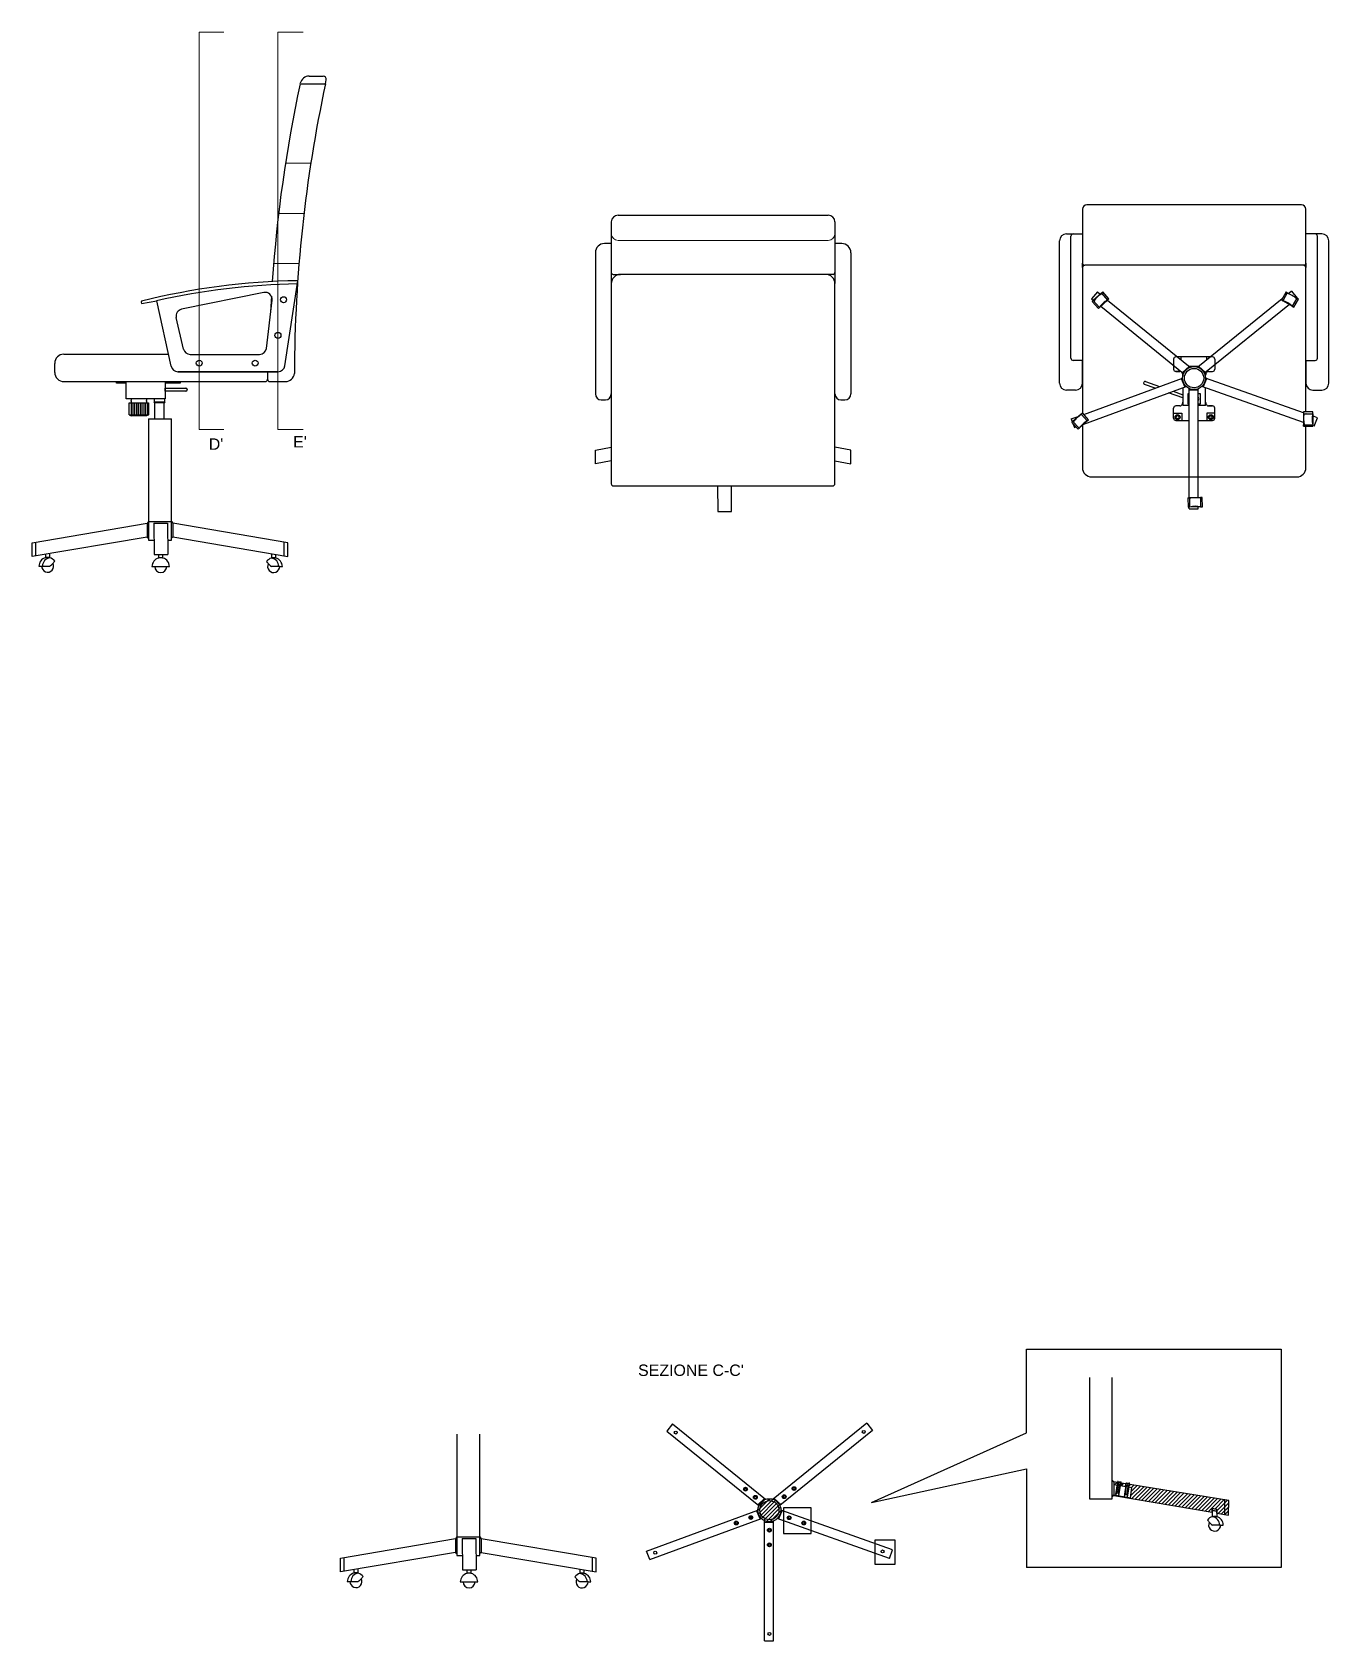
# Model space of a CAD drawing. Header units: millimetres. Extents: x 1843 to 2495, y 965 to 1580.
# Drawn here: x 2152.2 to 2436.3, y 964.6 to 1317.2 of the extents above; entities that cross this region are included whole.
import ezdxf

# ---------------------------------------------------------------- set-up
doc = ezdxf.new("R2010")
doc.units = ezdxf.units.MM
doc.linetypes.add('ACAD_ISO04W100', pattern=[30, 24, -3, 0, -3])
doc.layers.add('DETTAGLI', color=4, linetype='Continuous')
doc.layers.add('sezione', color=1, linetype='Continuous', lineweight=9)
doc.layers.add('tessuto', color=253, linetype='Continuous', lineweight=13)
doc.styles.get("Standard").update_dxf_attribs({"font": 'arial.ttf'})

msp = doc.modelspace()

# ---------------------------------------------------------------- hatches: boundary and pattern name
h = msp.add_hatch()
h.set_pattern_fill('ANSI31', color=256, scale=0.19)
h.paths.add_polyline_path([(2392.73, 998.84), (2392.65, 998.76), (2392.63, 998.63, -0.414214), (2392.6, 998.61), (2392.53, 998.63), (2392.48, 998.31), (2393.19, 998.19), (2392.83, 995.93), (2389.19, 996.55), (2389.19, 996.5), (2388.87, 996.25), (2388.87, 996.15), (2389.19, 996.41), (2410.76, 992.74), (2410.76, 993.13, 0.304606), (2410.76, 993.24), (2410.76, 993.61), (2411.81, 993.43), (2411.81, 993.08, 0.297493), (2411.81, 992.97), (2411.81, 992.56), (2413.57, 992.26), (2413.57, 995.48)])
h.paths.add_polyline_path([(2391.91, 998.72), (2391.84, 998.74, -0.414214), (2391.82, 998.76), (2391.84, 998.89), (2391.78, 998.99), (2390.86, 999.14), (2390.78, 999.07), (2390.71, 998.59), (2391.86, 998.41)])
h.paths.add_polyline_path([(2389.97, 999.19), (2389.92, 999.29), (2389.19, 999.41), (2388.87, 999.8), (2388.87, 999.7), (2389.19, 999.31), (2389.19, 998.84), (2389.9, 998.72)])
h.paths.add_polyline_path([(2414.4, 995.35), (2413.57, 995.48), (2413.57, 992.26), (2414.36, 992.13)])
h = msp.add_hatch()
h.set_pattern_fill('ANSI31', color=256, scale=0.19)
h.paths.add_polyline_path([(2311.2, 993.2, 1), (2316.25, 993.2, 1)])
h.paths.add_polyline_path([(2315.83, 993.2, -1), (2311.62, 993.2, -1)], flags=16)
h = msp.add_hatch()
h.set_pattern_fill('ANSI31', color=256, scale=0.19)
h.paths.add_polyline_path([(2315.83, 993.2, 1), (2311.62, 993.2, 1)])

# ---------------------------------------------------------------- linework, layer by layer
for p, q in [((2210.92, 1305.94), (2210.94, 1306.02)), ((2210.92, 1305.94), (2216.47, 1305.94)), ((2212.89, 1307.6), (2215.93, 1307.6)), ((2216.47, 1305.94), (2216.62, 1306.77)), ((2280.59, 1277.12), (2326.59, 1277.12)), ((2382.32, 1278.4), (2382.32, 1266.62)), ((2430.32, 1279.4), (2383.32, 1279.4)), ((2431.32, 1266.62), (2431.32, 1278.4)), ((2279.09, 1275.62), (2279.09, 1273.07)), ((2328.09, 1275.62), (2328.09, 1273.07)), ((2279.09, 1270.88), (2277.59, 1270.88)), ((2279.09, 1273.07), (2279.09, 1264.53)), ((2279.09, 1270.88), (2279.09, 1262.13)), ((2328.09, 1273.07), (2328.09, 1264.53)), ((2329.58, 1270.88), (2328.09, 1270.88)), ((2328.09, 1270.88), (2328.09, 1262.13)), ((2377.32, 1240.25), (2377.32, 1271.49)), ((2378.82, 1272.99), (2380.32, 1272.99)), ((2379.82, 1245.77), (2379.82, 1272.49)), ((2380.32, 1272.99), (2382.32, 1272.99)), ((2433.32, 1272.99), (2431.32, 1272.99)), ((2434.82, 1272.99), (2433.32, 1272.99)), ((2433.82, 1245.77), (2433.82, 1272.49)), ((2436.32, 1240.25), (2436.32, 1271.49)), ((2275.59, 1268.88), (2275.59, 1237.93)), ((2331.58, 1268.88), (2331.58, 1237.93)), ((2382.32, 1265.62), (2382.32, 1266.62)), ((2382.82, 1266.12), (2382.82, 1266.12)), ((2430.82, 1266.12), (2430.82, 1266.12)), ((2431.32, 1266.62), (2431.32, 1265.62)), ((2207.55, 1244.11), (2210.36, 1262.74)), ((2279.49, 1264.13), (2281.09, 1264.13)), ((2327.69, 1264.13), (2326.09, 1264.13)), ((2202.94, 1260.16), (2184.91, 1256.47)), ((2204.6, 1259.32), (2204.42, 1255.91)), ((2385.6, 1260.31), (2384.34, 1258.76)), ((2386.49, 1260.01), (2384.69, 1258.39)), ((2385.69, 1259.29), (2385.57, 1259.18)), ((2385.6, 1260.31), (2386.24, 1259.79)), ((2386.77, 1260.27), (2386.49, 1260.01)), ((2386.49, 1260.01), (2387.85, 1258.5)), ((2388.13, 1258.76), (2386.77, 1260.27)), ((2426.97, 1260.27), (2425.95, 1258.51)), ((2427.23, 1260.12), (2426.21, 1258.36)), ((2426.97, 1260.27), (2427.23, 1260.12)), ((2429.32, 1258.91), (2427.23, 1260.12)), ((2428.15, 1260.44), (2427.54, 1259.95)), ((2428.15, 1260.44), (2429.41, 1258.89)), ((2176.12, 1257.74), (2179.46, 1258.36)), ((2182.63, 1243.98), (2179.46, 1258.36)), ((2203.49, 1247.91), (2204.73, 1258.51)), ((2384.34, 1258.76), (2384.74, 1258.43)), ((2384.69, 1258.39), (2384.47, 1258.19)), ((2384.47, 1258.19), (2385.84, 1256.68)), ((2384.69, 1258.39), (2386.06, 1256.88)), ((2385.84, 1256.68), (2386.06, 1256.88)), ((2387.85, 1258.5), (2386.06, 1256.88)), ((2386.33, 1257.13), (2404.48, 1242.4)), ((2387.83, 1258.49), (2405.96, 1243.77)), ((2387.85, 1258.5), (2388.13, 1258.76)), ((2426.11, 1258.78), (2407.62, 1243.77)), ((2427.69, 1257.5), (2409.08, 1242.44)), ((2425.95, 1258.51), (2426.21, 1258.36)), ((2428.3, 1257.15), (2426.21, 1258.36)), ((2429.32, 1258.91), (2428.3, 1257.15)), ((2428.3, 1257.15), (2428.62, 1256.96)), ((2428.62, 1256.96), (2429.65, 1258.72)), ((2429.65, 1258.72), (2429.32, 1258.91)), ((2429.41, 1258.89), (2429.39, 1258.87)), ((2185.34, 1247.75), (2183.76, 1254.67)), ((2159.11, 1246.62), (2182.05, 1246.62)), ((2186.81, 1246.59), (2202, 1246.59)), ((2382.32, 1245.27), (2380.32, 1245.27)), ((2382.32, 1240.25), (2382.32, 1245.27)), ((2402.32, 1245.54), (2402.32, 1243.35)), ((2410.82, 1246.04), (2402.82, 1246.04)), ((2403.91, 1246.04), (2403.91, 1245.43)), ((2409.57, 1245.35), (2409.57, 1246.04)), ((2411.32, 1245.54), (2411.32, 1243.35)), ((2431.32, 1245.27), (2431.32, 1240.25)), ((2431.32, 1245.27), (2433.32, 1245.27)), ((2157.11, 1242.62), (2157.11, 1244.62)), ((2206.06, 1242.8), (2184.1, 1242.8)), ((2184.1, 1242.8), (2206.06, 1242.8)), ((2203.75, 1242.8), (2203.75, 1241.13)), ((2402.82, 1242.85), (2403.68, 1242.85)), ((2403.68, 1242.85), (2402.82, 1242.85)), ((2405.71, 1243.97), (2404.23, 1242.6)), ((2404.32, 1242.52), (2404.32, 1241.9)), ((2407.83, 1243.93), (2405.75, 1243.93)), ((2407.87, 1243.97), (2409.33, 1242.65)), ((2409.32, 1241.39), (2409.32, 1242.65)), ((2409.96, 1242.85), (2410.82, 1242.85)), ((2159.11, 1240.62), (2203.25, 1240.63)), ((2170.62, 1240.25), (2170.62, 1240.62)), ((2172.75, 1240.25), (2170.62, 1240.25)), ((2184.58, 1240.25), (2181.3, 1240.25)), ((2181.3, 1239.18), (2185.87, 1239.18)), ((2181.3, 1238.51), (2181.3, 1239.18)), ((2185.87, 1238.51), (2181.3, 1238.51)), ((2184.58, 1240.63), (2184.58, 1240.25)), ((2186.17, 1238.88), (2186.17, 1238.81)), ((2204.25, 1240.63), (2207.67, 1240.63)), ((2380.82, 1238.75), (2378.82, 1238.75)), ((2382.61, 1233.44), (2404.27, 1241.39)), ((2382.65, 1231.32), (2405.04, 1239.54)), ((2395.74, 1240.38), (2395.77, 1240.45)), ((2398.25, 1239.18), (2395.93, 1240)), ((2396.15, 1240.63), (2399.25, 1239.55)), ((2404.32, 1237.05), (2401.21, 1238.14)), ((2402.21, 1238.5), (2404.32, 1237.76)), ((2403.97, 1241.28), (2404.74, 1239.43)), ((2404.32, 1239.28), (2404.32, 1235.38)), ((2405.72, 1215.14), (2405.72, 1239.11)), ((2405.72, 1238.79), (2407.72, 1238.79)), ((2407.72, 1215.2), (2407.72, 1239.05)), ((2430.76, 1231.67), (2408.51, 1239.55)), ((2408.82, 1239.44), (2409.61, 1241.28)), ((2430.77, 1233.79), (2409.31, 1241.39)), ((2409.32, 1235.38), (2409.32, 1239.27)), ((2432.82, 1238.75), (2434.82, 1238.75)), ((2173.43, 1235.94), (2177.67, 1235.94)), ((2173.83, 1235.94), (2173.83, 1233.33)), ((2174.23, 1235.94), (2174.23, 1233.33)), ((2174.63, 1235.94), (2174.63, 1233.33)), ((2175.03, 1235.94), (2175.03, 1233.33)), ((2175.43, 1235.94), (2175.43, 1233.33)), ((2175.83, 1235.94), (2175.83, 1233.33)), ((2176.23, 1235.94), (2176.23, 1233.33)), ((2176.63, 1235.94), (2176.63, 1233.33)), ((2177.03, 1235.94), (2177.03, 1233.33)), ((2177.43, 1235.94), (2177.43, 1233.33)), ((2179.08, 1235.99), (2178.93, 1236.16)), ((2179.08, 1232.47), (2179.08, 1235.99)), ((2181.08, 1235.99), (2179.08, 1235.99)), ((2181.23, 1236.16), (2181.08, 1235.99)), ((2181.08, 1232.47), (2181.08, 1235.99)), ((2276.89, 1236.63), (2277.79, 1236.63)), ((2329.39, 1236.63), (2330.28, 1236.63)), ((2402.32, 1232.6), (2402.32, 1234.79)), ((2403.68, 1235.29), (2402.82, 1235.29)), ((2405.72, 1235.38), (2404.32, 1235.38)), ((2409.32, 1235.38), (2407.72, 1235.38)), ((2410.82, 1235.29), (2409.96, 1235.29)), ((2409.96, 1235.29), (2410.82, 1235.29)), ((2411.32, 1232.6), (2411.32, 1234.79)), ((2173.43, 1233.33), (2177.67, 1233.33)), ((2173.43, 1233.33), (2173.85, 1233.1)), ((2177.67, 1233.33), (2177.24, 1233.1)), ((2177.67, 1232.47), (2177.67, 1205.87)), ((2177.67, 1232.47), (2182.67, 1232.47)), ((2182.67, 1205.87), (2182.67, 1232.47)), ((2379.87, 1232.43), (2381.58, 1233.06)), ((2379.87, 1232.43), (2380.11, 1231.77)), ((2380.02, 1231.69), (2380.24, 1231.89)), ((2380.02, 1231.69), (2381.38, 1230.18)), ((2382.03, 1233.51), (2380.24, 1231.89)), ((2380.24, 1231.89), (2381.6, 1230.38)), ((2380.24, 1231.44), (2380.56, 1230.55)), ((2383.4, 1232), (2381.6, 1230.38)), ((2382.31, 1233.76), (2382.03, 1233.51)), ((2382.03, 1233.51), (2383.4, 1232)), ((2383.68, 1232.25), (2382.31, 1233.76)), ((2383.4, 1232), (2383.68, 1232.25)), ((2402.34, 1233.69), (2404.09, 1233.69)), ((2402.82, 1232.1), (2405.72, 1232.1)), ((2404.09, 1233.69), (2404.09, 1232.1)), ((2407.72, 1232.1), (2410.82, 1232.1)), ((2411.31, 1233.69), (2409.56, 1233.69)), ((2409.56, 1233.69), (2409.56, 1232.1)), ((2430.77, 1233.59), (2430.76, 1231.17)), ((2430.76, 1231.17), (2432.8, 1231.17)), ((2430.76, 1230.87), (2430.76, 1231.17)), ((2430.76, 1230.87), (2432.8, 1230.87)), ((2430.77, 1233.97), (2430.77, 1233.59)), ((2432.8, 1233.97), (2430.77, 1233.97)), ((2430.77, 1233.59), (2432.8, 1233.59)), ((2431.33, 1233.59), (2431.32, 1233.59)), ((2433.81, 1232.71), (2432.71, 1233.1)), ((2432.8, 1233.59), (2432.8, 1233.97)), ((2432.8, 1233.59), (2432.8, 1231.17)), ((2432.8, 1230.87), (2432.8, 1231.17)), ((2433.14, 1230.83), (2432.8, 1230.95)), ((2433.14, 1230.83), (2433.81, 1232.71)), ((2380.56, 1230.55), (2380.92, 1230.69)), ((2381.38, 1230.18), (2381.6, 1230.38)), ((2302.36, 1217.74), (2302.41, 1212.12)), ((2305.42, 1212.12), (2305.42, 1217.74)), ((2405.46, 1215.13), (2405.76, 1215.14)), ((2405.46, 1215.13), (2405.51, 1213.1)), ((2408.17, 1215.21), (2405.76, 1215.14)), ((2405.76, 1215.14), (2405.81, 1213.11)), ((2408.55, 1215.22), (2408.17, 1215.21)), ((2408.17, 1215.21), (2408.23, 1213.17)), ((2408.61, 1213.18), (2408.55, 1215.22)), ((2177.67, 1209.94), (2177.34, 1209.55)), ((2177.67, 1209.94), (2182.67, 1209.95)), ((2182.67, 1209.95), (2183, 1209.56)), ((2302.41, 1212.12), (2305.42, 1212.12)), ((2405.51, 1213.1), (2405.81, 1213.11)), ((2405.72, 1212.75), (2405.72, 1213.1)), ((2405.72, 1212.75), (2407.72, 1212.75)), ((2408.23, 1213.17), (2405.81, 1213.11)), ((2407.72, 1212.75), (2407.72, 1213.16)), ((2408.23, 1213.17), (2408.61, 1213.18)), ((2177.34, 1209.55), (2177.34, 1206.55)), ((2177.34, 1206.55), (2177.67, 1206.29)), ((2178.84, 1209.62), (2178.9, 1202.72)), ((2178.84, 1209.62), (2181.84, 1209.62)), ((2181.84, 1209.62), (2181.9, 1202.72)), ((2183, 1206.56), (2182.67, 1206.31)), ((2183, 1209.56), (2183, 1206.56)), ((2152.96, 1202.42), (2152.96, 1205.42)), ((2152.96, 1202.42), (2152.96, 1205.42)), ((2155.06, 1202.77), (2155.06, 1202.01)), ((2156.05, 1202.01), (2156.05, 1202.94)), ((2177.67, 1205.87), (2178.87, 1205.87)), ((2178.9, 1202.72), (2181.9, 1202.72)), ((2179.84, 1202.72), (2179.84, 1201.93)), ((2180.83, 1201.93), (2180.83, 1202.72)), ((2181.87, 1205.87), (2182.67, 1205.87)), ((2204.59, 1202.89), (2204.59, 1201.93)), ((2205.58, 1201.93), (2205.58, 1202.72)), ((2207.38, 1202.42), (2207.38, 1205.42)), ((2207.38, 1202.42), (2207.38, 1205.42)), ((2153.65, 1200.16), (2154.24, 1200.16)), ((2154.24, 1200.16), (2156.04, 1200.16)), ((2178.42, 1200.09), (2179.02, 1200.09)), ((2179.02, 1200.09), (2181.65, 1200.09)), ((2181.65, 1200.09), (2182.25, 1200.09)), ((2206.41, 1200.09), (2204.61, 1200.09)), ((2206.41, 1200.09), (2207, 1200.09)), ((2383.87, 1022.31), (2383.87, 995.71)), ((2388.87, 995.71), (2388.87, 1022.31)), ((2335.09, 1012.25), (2314.56, 995.58)), ((2335.09, 1012.25), (2336.35, 1010.7)), ((2245.25, 1009.86), (2245.25, 983.26)), ((2250.25, 983.26), (2250.25, 1009.86)), ((2292.53, 1012.11), (2291.27, 1010.56)), ((2291.27, 1010.56), (2311.41, 994.2)), ((2292.53, 1012.11), (2312.89, 995.58)), ((2336.35, 1010.7), (2316.02, 994.25)), ((2388.87, 999.8), (2389.19, 999.41)), ((2388.87, 999.7), (2389.19, 999.31)), ((2389.19, 999.31), (2389.19, 996.5)), ((2389.19, 998.84), (2390, 998.71)), ((2390, 998.71), (2389.64, 996.47)), ((2389.99, 999.28), (2389.9, 998.72)), ((2389.92, 999.29), (2389.97, 999.19)), ((2390.12, 999.49), (2390.73, 999.39)), ((2390.62, 998.61), (2390.26, 996.37)), ((2390.62, 998.61), (2391.86, 998.41)), ((2390.79, 999.15), (2390.71, 998.59)), ((2390.86, 999.14), (2390.78, 999.07)), ((2391.86, 998.41), (2391.5, 996.16)), ((2391.78, 998.99), (2391.84, 998.89)), ((2391.99, 999.2), (2392.6, 999.1)), ((2392.48, 998.31), (2392.12, 996.05)), ((2392.48, 998.31), (2393.19, 998.19)), ((2392.73, 998.84), (2392.65, 998.76)), ((2414.4, 995.35), (2392.73, 998.84)), ((2392.83, 995.93), (2393.19, 998.19)), ((2312.64, 995.78), (2311.16, 994.4)), ((2314.81, 995.78), (2316.26, 994.45)), ((2383.87, 995.71), (2388.87, 995.71)), ((2389.19, 996.5), (2388.87, 996.25)), ((2389.19, 996.41), (2388.87, 996.15)), ((2389.19, 996.41), (2410.76, 992.74)), ((2389.2, 996.55), (2392.83, 995.93)), ((2413.57, 992.26), (2413.57, 995.48)), ((2414.36, 992.13), (2414.4, 995.35)), ((2286.81, 984.24), (2311.2, 993.2)), ((2287.5, 982.36), (2311.98, 991.35)), ((2310.9, 993.09), (2311.68, 991.24)), ((2340.08, 982.63), (2315.45, 991.36)), ((2315.75, 991.25), (2316.55, 993.09)), ((2340.74, 984.52), (2316.25, 993.2)), ((2410.76, 993.61), (2411.81, 993.43)), ((2410.76, 993.24), (2410.76, 993.61)), ((2410.76, 992.74), (2410.76, 993.13)), ((2410.79, 993.58), (2410.79, 993.26)), ((2410.79, 993.58), (2411.78, 993.41)), ((2410.79, 993.11), (2410.79, 991.77)), ((2410.82, 993.23), (2411.74, 993.08)), ((2410.83, 993.14), (2411.75, 992.99)), ((2411.78, 993.11), (2411.78, 993.41)), ((2411.78, 992.96), (2411.78, 991.77)), ((2411.81, 993.08), (2411.81, 993.43)), ((2411.81, 992.56), (2411.81, 992.97)), ((2411.81, 992.56), (2414.36, 992.13)), ((2312.65, 964.56), (2312.65, 990.91)), ((2312.65, 990.59), (2314.65, 990.59)), ((2314.65, 964.56), (2314.65, 990.85)), ((2412.6, 989.93), (2410.81, 989.93)), ((2412.6, 989.93), (2413.2, 989.93)), ((2245.25, 987.33), (2244.92, 986.94)), ((2244.92, 986.94), (2244.92, 983.94)), ((2245.25, 987.33), (2250.25, 987.34)), ((2246.41, 987.01), (2246.48, 980.11)), ((2246.41, 987.01), (2249.41, 987.01)), ((2249.41, 987.01), (2249.48, 980.11)), ((2250.25, 987.34), (2250.57, 986.95)), ((2250.57, 986.95), (2250.57, 983.95)), ((2287.5, 982.36), (2286.81, 984.24)), ((2340.08, 982.63), (2340.74, 984.52)), ((2220.54, 979.81), (2220.54, 982.81)), ((2220.54, 979.81), (2220.54, 982.81)), ((2244.92, 983.94), (2245.25, 983.68)), ((2245.25, 983.26), (2246.45, 983.26)), ((2249.45, 983.26), (2250.25, 983.26)), ((2250.57, 983.95), (2250.25, 983.7)), ((2274.95, 979.81), (2274.95, 982.81)), ((2274.95, 979.81), (2274.95, 982.81)), ((2221.22, 977.55), (2221.82, 977.55)), ((2221.82, 977.55), (2223.61, 977.55)), ((2222.64, 980.17), (2222.64, 979.4)), ((2223.63, 979.4), (2223.63, 980.33)), ((2246, 977.48), (2246.59, 977.48)), ((2246.48, 980.11), (2249.48, 980.11)), ((2246.59, 977.48), (2249.23, 977.48)), ((2247.42, 980.11), (2247.42, 979.32)), ((2248.41, 979.32), (2248.41, 980.11)), ((2249.23, 977.48), (2249.82, 977.48)), ((2272.17, 980.28), (2272.17, 979.32)), ((2273.98, 977.48), (2272.19, 977.48)), ((2273.16, 979.32), (2273.16, 980.11)), ((2273.98, 977.48), (2274.58, 977.48)), ((2312.65, 964.56), (2314.65, 964.56))]:
    msp.add_line(p, q)
at = {"color": 0, "linetype": 'Continuous'}
for p, q in [((2389.68, 996.71), (2390, 998.71)), ((2389.72, 997.02), (2390.04, 999.02)), ((2389.95, 999.06), (2390.01, 999.44)), ((2389.97, 999.03), (2390.73, 998.91)), ((2390.63, 998.67), (2390.01, 998.77)), ((2390.04, 999.46), (2390.8, 999.33)), ((2390.35, 996.92), (2390.67, 998.92)), ((2390.81, 999.33), (2390.74, 999.39)), ((2390.76, 998.93), (2390.82, 999.31)), ((2391.59, 996.73), (2391.91, 998.72)), ((2391.82, 998.76), (2391.88, 999.14)), ((2391.84, 998.74), (2392.6, 998.61)), ((2392.49, 998.38), (2391.87, 998.48)), ((2391.91, 999.16), (2392.67, 999.04)), ((2392.21, 996.63), (2392.53, 998.63)), ((2392.67, 999.04), (2392.61, 999.09)), ((2392.63, 998.63), (2392.69, 999.01)), ((2390.35, 996.92), (2389.72, 997.02)), ((2389.85, 996.9), (2389.72, 997.02)), ((2390.19, 996.84), (2389.85, 996.9)), ((2390.19, 996.84), (2390.35, 996.92)), ((2392.21, 996.63), (2391.59, 996.73)), ((2391.72, 996.6), (2391.59, 996.73)), ((2392.06, 996.55), (2391.72, 996.6)), ((2392.06, 996.55), (2392.21, 996.63))]:
    msp.add_line(p, q, dxfattribs=at)
at = {"color": 0}
for p, q in [((2389.85, 996.9), (2390.15, 998.75)), ((2390.21, 999.48), (2390.17, 999.24)), ((2390.17, 999.24), (2390.61, 999.17)), ((2390.19, 996.84), (2390.48, 998.69)), ((2390.32, 999.46), (2390.28, 999.22)), ((2390.53, 999.42), (2390.5, 999.19)), ((2390.64, 999.41), (2390.61, 999.17)), ((2391.72, 996.6), (2392.01, 998.45)), ((2392.08, 999.18), (2392.04, 998.95)), ((2392.04, 998.95), (2392.47, 998.88)), ((2392.06, 996.55), (2392.35, 998.4)), ((2392.18, 999.16), (2392.15, 998.93)), ((2392.4, 999.13), (2392.36, 998.89)), ((2392.51, 999.11), (2392.47, 998.88))]:
    msp.add_line(p, q, dxfattribs=at)
at = {"linetype": 'ACAD_ISO04W100'}
for p, q in [((2390.15, 998.75), (2390.03, 998.91)), ((2390.11, 999.49), (2390.04, 999.46)), ((2390.65, 998.81), (2390.48, 998.69)), ((2392.01, 998.45), (2391.9, 998.62)), ((2391.98, 999.2), (2391.91, 999.16)), ((2392.52, 998.52), (2392.35, 998.4))]:
    msp.add_line(p, q, dxfattribs=at)
for points in [[(2431.32, 1265.62, 0.414214), (2430.82, 1266.12), (2382.82, 1266.12, 0.414214), (2382.32, 1265.62), (2382.32, 1245.93), (2382.32, 1233.75)], [(2279.09, 1218.24, 0.414214), (2279.59, 1217.74), (2327.59, 1217.74, 0.414214), (2328.09, 1218.24), (2328.09, 1237.93), (2328.09, 1262.13, 0.414214), (2326.09, 1264.13), (2281.09, 1264.13, 0.414213), (2279.09, 1262.13), (2279.09, 1237.93), (2279.09, 1218.24)], [(2382.32, 1231.02), (2382.32, 1221.74, 0.414214), (2384.32, 1219.74), (2429.32, 1219.74, 0.414213), (2431.32, 1221.74), (2431.32, 1230.87)]]:
    msp.add_lwpolyline(points, format="xyb")
for points in [[(2431.32, 1233.97), (2431.32, 1245.93), (2431.32, 1265.62)], [(2405.72, 1235.7), (2405.52, 1235.7), (2405.52, 1238.01), (2405.72, 1238.01)], [(2407.72, 1238.01), (2408.1, 1238.01), (2408.1, 1235.7), (2407.72, 1235.7)], [(2173.43, 1233.33), (2173.43, 1235.94)], [(2173.93, 1236.88), (2173.8, 1236.73), (2173.93, 1236.6), (2173.8, 1236.47), (2173.93, 1236.35), (2173.8, 1236.25), (2173.93, 1236.13), (2173.8, 1236.04), (2173.93, 1235.94)], [(2177.17, 1236.88), (2177.29, 1236.73), (2177.17, 1236.6), (2177.29, 1236.47), (2177.17, 1236.35), (2177.29, 1236.25), (2177.17, 1236.13), (2177.29, 1236.04), (2177.17, 1235.94)], [(2177.67, 1235.94), (2177.67, 1233.33)], [(2177.24, 1233.1), (2173.85, 1233.1)], [(2279.09, 1223.22), (2275.59, 1222.62), (2275.59, 1225.62), (2279.09, 1226.22)], [(2328.09, 1223.22), (2331.58, 1222.62), (2331.58, 1225.62), (2328.09, 1226.22)], [(2177.34, 1206.55), (2152.18, 1202.28), (2152.18, 1205.28), (2177.36, 1209.56)], [(2183, 1206.56), (2208.17, 1202.28), (2208.17, 1205.28), (2183, 1209.56)], [(2389.92, 999.29), (2389.19, 999.41)], [(2391.78, 998.99), (2390.86, 999.14)], [(2244.92, 983.94), (2219.75, 979.67), (2219.75, 982.67), (2244.94, 986.96)], [(2250.57, 983.95), (2275.74, 979.67), (2275.74, 982.67), (2250.57, 986.95)]]:
    msp.add_lwpolyline(points)
for points in [[(2172.75, 1240.62), (2181.3, 1240.63), (2181.3, 1236.88), (2172.75, 1236.88)], [(2178.93, 1236.88), (2178.93, 1236.16), (2181.23, 1236.16), (2181.23, 1236.88)]]:
    msp.add_lwpolyline(points, close=True)
at = {"color": 0, "linetype": 'Continuous'}
for points in [[(2403.01, 1233.13), (2402.84, 1232.83), (2403.01, 1232.54), (2403.35, 1232.54), (2403.52, 1232.83), (2403.35, 1233.13)], [(2410.31, 1233.13), (2410.14, 1232.83), (2410.31, 1232.54), (2410.64, 1232.54), (2410.81, 1232.83), (2410.64, 1233.13)], [(2319.16, 997.69), (2319.36, 997.85), (2319.33, 998.1), (2319.1, 998.19), (2318.9, 998.04), (2318.93, 997.79)], [(2308.46, 997.55), (2308.26, 997.71), (2308.29, 997.96), (2308.52, 998.06), (2308.72, 997.9), (2308.69, 997.65)], [(2310.61, 995.77), (2310.41, 995.92), (2310.44, 996.17), (2310.68, 996.27), (2310.88, 996.12), (2310.85, 995.87)], [(2317.01, 995.91), (2317.21, 996.06), (2317.18, 996.31), (2316.94, 996.41), (2316.74, 996.26), (2316.77, 996)], [(2309.82, 991.39), (2309.9, 991.63), (2309.74, 991.82), (2309.49, 991.78), (2309.41, 991.54), (2309.57, 991.34)], [(2317.9, 991.35), (2317.82, 991.59), (2317.98, 991.78), (2318.23, 991.74), (2318.32, 991.5), (2318.15, 991.31)], [(2306.63, 990.19), (2306.72, 990.43), (2306.55, 990.63), (2306.31, 990.58), (2306.22, 990.34), (2306.39, 990.15)], [(2313.51, 988.68), (2313.73, 988.55), (2313.94, 988.68), (2313.94, 988.93), (2313.73, 989.06), (2313.51, 988.93)], [(2321.1, 990.19), (2321.01, 990.43), (2321.18, 990.62), (2321.43, 990.58), (2321.51, 990.34), (2321.35, 990.15)], [(2313.51, 985.47), (2313.73, 985.34), (2313.94, 985.47), (2313.94, 985.72), (2313.73, 985.85), (2313.51, 985.72)]]:
    msp.add_lwpolyline(points, close=True, dxfattribs=at)
for centre, radius in [((2207.26, 1258.58), 0.652), ((2206.03, 1250.76), 0.652), ((2188.77, 1244.68), 0.652), ((2201.04, 1244.68), 0.652), ((2406.79, 1241.39), 2.52), ((2406.79, 1241.39), 2.12), ((2403.18, 1232.83), 0.549), ((2410.48, 1232.83), 0.549), ((2293.21, 1010.22), 0.322), ((2334.41, 1010.36), 0.322), ((2308.49, 997.81), 0.415), ((2319.13, 997.94), 0.415), ((2310.65, 996.02), 0.415), ((2313.73, 993.2), 2.52), ((2313.73, 993.2), 2.1), ((2316.97, 996.16), 0.415), ((2309.66, 991.58), 0.415), ((2318.07, 991.54), 0.415), ((2306.47, 990.39), 0.415), ((2313.73, 988.81), 0.415), ((2321.26, 990.38), 0.415), ((2288.72, 983.88), 0.322), ((2313.73, 985.6), 0.415), ((2338.54, 984.16), 0.322), ((2313.73, 966.08), 0.322)]:
    msp.add_circle(centre, radius)
for centre, radius in [((2403.18, 1232.83), 0.481), ((2410.48, 1232.83), 0.481), ((2308.49, 997.81), 0.361), ((2319.13, 997.94), 0.361), ((2310.65, 996.02), 0.361), ((2316.97, 996.16), 0.361), ((2309.66, 991.58), 0.361), ((2318.07, 991.54), 0.361), ((2306.47, 990.39), 0.361), ((2313.73, 988.81), 0.361), ((2321.26, 990.38), 0.361), ((2313.73, 985.6), 0.361)]:
    msp.add_circle(centre, radius, dxfattribs=at)
for centre, radius, start, end in [((2507.36, 1242.03), 303.26, 167.8337, 176.1205), ((2512.91, 1242.03), 303.26, 167.8337, 179.9256), ((2212.89, 1305.6), 2, 90, 167.6732), ((2215.93, 1306.9), 0.7, 349.7405, 90), ((2280.59, 1275.62), 1.5, 90, 180), ((2326.59, 1275.62), 1.5, 0, 90), ((2383.32, 1278.4), 1, 90, 180), ((2430.32, 1278.4), 1, 360, 90), ((2277.59, 1268.88), 2, 90, 180), ((2329.58, 1268.88), 2, 0, 90), ((2378.82, 1271.49), 1.5, 90, 180), ((2380.32, 1272.49), 0.5, 90, 180), ((2433.32, 1272.49), 0.5, 0, 90), ((2434.82, 1271.49), 1.5, 360, 90), ((2382.82, 1266.62), 0.5, 180, 270), ((2430.82, 1266.62), 0.5, 270, 360), ((2212.99, 1109.08), 153.69, 90.978, 103.8793), ((2279.49, 1264.53), 0.4, 179.9999, 270), ((2327.69, 1264.53), 0.4, 270, 0), ((2212.99, 1108.38), 153.69, 91.0123, 102.6147), ((2203.24, 1258.69), 1.5, 353.352, 101.5501), ((2388.61, 1255.94), 4.44, 117.0075, 148.5552), ((2426.09, 1255.65), 4.44, 44.6823, 76.23), ((2176.48, 1258.01), 0.447, 143.2422, 216.7578), ((2185.22, 1255.01), 1.5, 102.038, 192.9144), ((2390.27, 1254.03), 5.09, 118.3688, 145.8359), ((2424.77, 1253.48), 5.09, 46.0436, 73.5107), ((2159.11, 1244.62), 2, 90, 180), ((2186.81, 1248.09), 1.5, 192.9144, 270), ((2202, 1248.09), 1.5, 270, 353.352), ((2380.32, 1245.77), 0.5, 180, 270), ((2402.82, 1245.54), 0.5, 90, 180), ((2410.82, 1245.54), 0.5, 360, 90), ((2433.32, 1245.77), 0.5, 270, 0), ((2159.11, 1242.62), 2, 180, 270.0141), ((2184.1, 1244.3), 1.5, 192.4357, 270), ((2206.06, 1244.3), 1.5, 270, 352.5313), ((2207.67, 1242.63), 2, 270.0141, 353.8797), ((2402.82, 1243.35), 0.5, 180, 270), ((2403.68, 1242.35), 0.5, 42.7692, 90), ((2403.27, 1241.98), 1.05, 1.5411, 42.7692), ((2410.37, 1241.98), 1.05, 137.2308, 178.4589), ((2409.96, 1242.35), 0.5, 90, 137.2308), ((2410.82, 1243.35), 0.5, 270, 360), ((2185.87, 1238.88), 0.3, 0, 90), ((2185.87, 1238.81), 0.3, 270, 0), ((2203.25, 1241.13), 0.5, 270.0135, 0), ((2204.25, 1241.13), 0.5, 180, 270), ((2276.89, 1237.93), 1.3, 180, 270), ((2277.79, 1237.93), 1.3, 270, 360), ((2329.39, 1237.93), 1.3, 180, 270), ((2330.28, 1237.93), 1.3, 270, 0), ((2378.82, 1240.25), 1.5, 180, 270), ((2380.82, 1240.25), 1.5, 270, 360), ((2396.02, 1240.28), 0.3, 160.6425, 250.6425), ((2396.05, 1240.35), 0.3, 70.6425, 160.6425), ((2432.82, 1240.25), 1.5, 180, 270), ((2434.82, 1240.25), 1.5, 270, 360), ((2402.82, 1234.79), 0.5, 90, 180), ((2403.68, 1235.79), 0.5, 270, 317.2308), ((2403.27, 1236.16), 1.05, 317.2308, 358.4589), ((2406.82, 1236.86), 0.997, 334.4702, 25.5298), ((2410.37, 1236.16), 1.05, 181.5411, 222.7692), ((2409.96, 1235.79), 0.5, 222.7692, 270), ((2410.82, 1234.79), 0.5, 360, 90), ((2384.15, 1229.44), 4.44, 117.0075, 148.5552), ((2385.81, 1227.52), 5.09, 118.3688, 145.8359), ((2402.82, 1232.6), 0.5, 180, 270), ((2410.82, 1232.6), 0.5, 270, 360), ((2435.21, 1232.43), 4.44, 164.8641, 196.4118), ((2437.74, 1232.38), 5.09, 166.2254, 193.6925), ((2407.14, 1210.74), 4.44, 76.4893, 108.037), ((2407.16, 1208.2), 5.09, 77.8506, 105.3177), ((2155.56, 1200.16), 1.91, 104.9882, 180), ((2155.56, 1200.16), 1.32, 180, 28.0642), ((2156.27, 1200.19), 1.83, 96.7519, 180.9034), ((2155.56, 1200.16), 1.91, 75.0118, 104.9882), ((2153.09, 1204.11), 4.93, 306.7009, 317.468), ((2155.56, 1200.16), 1.91, 35.449, 75.0118), ((2153.09, 1204.11), 4.93, 317.468, 324.7631), ((2180.34, 1200.09), 1.91, 104.9882, 180), ((2180.34, 1200.09), 1.32, 180, 0), ((2180.34, 1200.09), 1.91, 75.0118, 104.9882), ((2180.34, 1200.09), 1.91, 0, 75.0118), ((2205.09, 1200.09), 1.91, 104.9882, 144.551), ((2207.56, 1204.04), 4.93, 215.2369, 222.532), ((2205.09, 1200.09), 1.32, 151.9358, 0), ((2207.56, 1204.04), 4.93, 222.532, 233.2991), ((2205.09, 1200.09), 1.91, 75.0118, 104.9882), ((2204.38, 1200.11), 1.83, 359.0966, 83.2481), ((2205.09, 1200.09), 1.91, 0, 75.0118), ((2390.12, 999.47), 0.0191, 78.5419, 110.151), ((2391.98, 999.18), 0.0191, 78.5419, 110.151), ((2411.29, 989.93), 1.91, 104.9882, 144.551), ((2413.76, 993.88), 4.93, 215.2369, 222.532), ((2410.68, 993.18), 0.0988, 326.1179, 33.8821), ((2410.82, 993.26), 0.03, 180, 260.3406), ((2410.82, 993.11), 0.03, 80.3406, 180), ((2411.29, 989.93), 1.91, 75.0118, 104.9882), ((2410.58, 989.96), 1.83, 359.0966, 83.2481), ((2410.73, 993.18), 0.0988, 338.7585, 33.8821), ((2411.75, 993.11), 0.03, 260.3406, 0), ((2411.84, 993.04), 0.101, 159.179, 213.1347), ((2411.75, 992.96), 0.03, 0.013, 80.3406), ((2411.29, 989.93), 1.91, 0, 75.0118), ((2411.89, 993.03), 0.101, 146.8653, 213.1347), ((2411.29, 989.93), 1.32, 151.9358, 0), ((2413.76, 993.88), 4.93, 222.532, 233.2991), ((2223.14, 977.55), 1.91, 104.9882, 180), ((2223.14, 977.55), 1.32, 180, 28.0642), ((2223.85, 977.58), 1.83, 96.7519, 180.9034), ((2223.14, 977.55), 1.91, 75.0118, 104.9882), ((2220.66, 981.51), 4.93, 306.7009, 317.468), ((2223.14, 977.55), 1.91, 35.449, 75.0118), ((2220.66, 981.51), 4.93, 317.468, 324.7631), ((2247.91, 977.48), 1.91, 104.9882, 180), ((2247.91, 977.48), 1.32, 180, 0), ((2247.91, 977.48), 1.91, 75.0118, 104.9882), ((2247.91, 977.48), 1.91, 0, 75.0118), ((2272.67, 977.48), 1.91, 104.9882, 144.551), ((2275.14, 981.43), 4.93, 215.2369, 222.532), ((2272.67, 977.48), 1.32, 151.9358, 0), ((2275.14, 981.43), 4.93, 222.532, 233.2991), ((2272.67, 977.48), 1.91, 75.0118, 104.9882), ((2271.96, 977.51), 1.83, 359.0966, 83.2481), ((2272.67, 977.48), 1.91, 0, 75.0118)]:
    msp.add_arc(centre, radius, start, end)
for centre, start, end in [((2389.97, 999.05), 170.8829, 260.8829), ((2390.03, 999.43), 80.8829, 170.8829), ((2390.74, 998.93), 260.8829, 350.8829), ((2390.8, 999.31), 350.8829, 80.8829), ((2391.84, 998.76), 170.8829, 260.8829), ((2391.9, 999.14), 80.8829, 170.8829), ((2392.6, 998.64), 260.8829, 350.8829), ((2392.67, 999.02), 350.8829, 80.8829)]:
    msp.add_arc(centre, 0.0224, start, end, dxfattribs=at)
at = {"color": 0, "linetype": 'ACAD_ISO04W100'}
for centre in [(2390.73, 999.37), (2392.6, 999.08)]:
    msp.add_arc(centre, 0.0224, 54.3782, 80.8829, dxfattribs=at)
at = {"layer": 'DETTAGLI'}
for p, q in [((2370.06, 1010.19), (2370.06, 1028.52)), ((2370.06, 1028.52), (2425.89, 1028.52)), ((2425.89, 1028.52), (2425.89, 980.65)), ((2336.14, 994.87), (2370.06, 1010.19)), ((2336.14, 994.87), (2370.06, 1002.29)), ((2370.06, 1002.29), (2370.06, 980.65)), ((2316.82, 993.69), (2316.82, 988.08)), ((2322.85, 993.69), (2316.82, 993.69)), ((2322.85, 988.08), (2322.85, 993.69)), ((2316.82, 988.08), (2322.85, 988.08)), ((2336.84, 986.63), (2336.84, 981.36)), ((2341.29, 986.63), (2336.84, 986.63)), ((2341.29, 981.36), (2341.29, 986.63)), ((2336.84, 981.36), (2341.29, 981.36)), ((2425.89, 980.65), (2370.06, 980.65))]:
    msp.add_line(p, q, dxfattribs=at)
at = {"layer": 'sezione'}
for p, q in [((2188.77, 1230.09), (2188.77, 1317.23)), ((2188.77, 1317.23), (2194.14, 1317.23)), ((2206.03, 1230.09), (2206.03, 1317.23)), ((2206.03, 1317.23), (2211.56, 1317.23)), ((2188.77, 1230.09), (2194.14, 1230.09)), ((2206.03, 1230.09), (2211.56, 1230.09))]:
    msp.add_line(p, q, dxfattribs=at)
at = {"layer": 'tessuto'}
for p, q in [((2207.69, 1288.49), (2213.24, 1288.49)), ((2206.19, 1277.49), (2211.74, 1277.49)), ((2326.59, 1271.57), (2280.59, 1271.57)), ((2205.09, 1266.49), (2210.64, 1266.49))]:
    msp.add_line(p, q, dxfattribs=at)
for centre, start, end in [((2280.59, 1273.07), 180, 270), ((2326.59, 1273.07), 270, 0)]:
    msp.add_arc(centre, 1.5, start, end, dxfattribs=at)

# ---------------------------------------------------------------- texts
at = {"layer": 'sezione', "char_height": 2.5, "attachment_point": 1}
for s, width, insert in [("D'", 6.1741, (2190.87, 1228.17)), ("E'", 5.9941, (2209.36, 1228.68)), ("SEZIONE C-C'", 42.6733, (2284.95, 1025.13))]:
    msp.add_mtext_dynamic_manual_height_columns(s, width=width, gutter_width=12.5, heights=[0], dxfattribs=dict(at, insert=insert))

doc.saveas('drawing.dxf')
